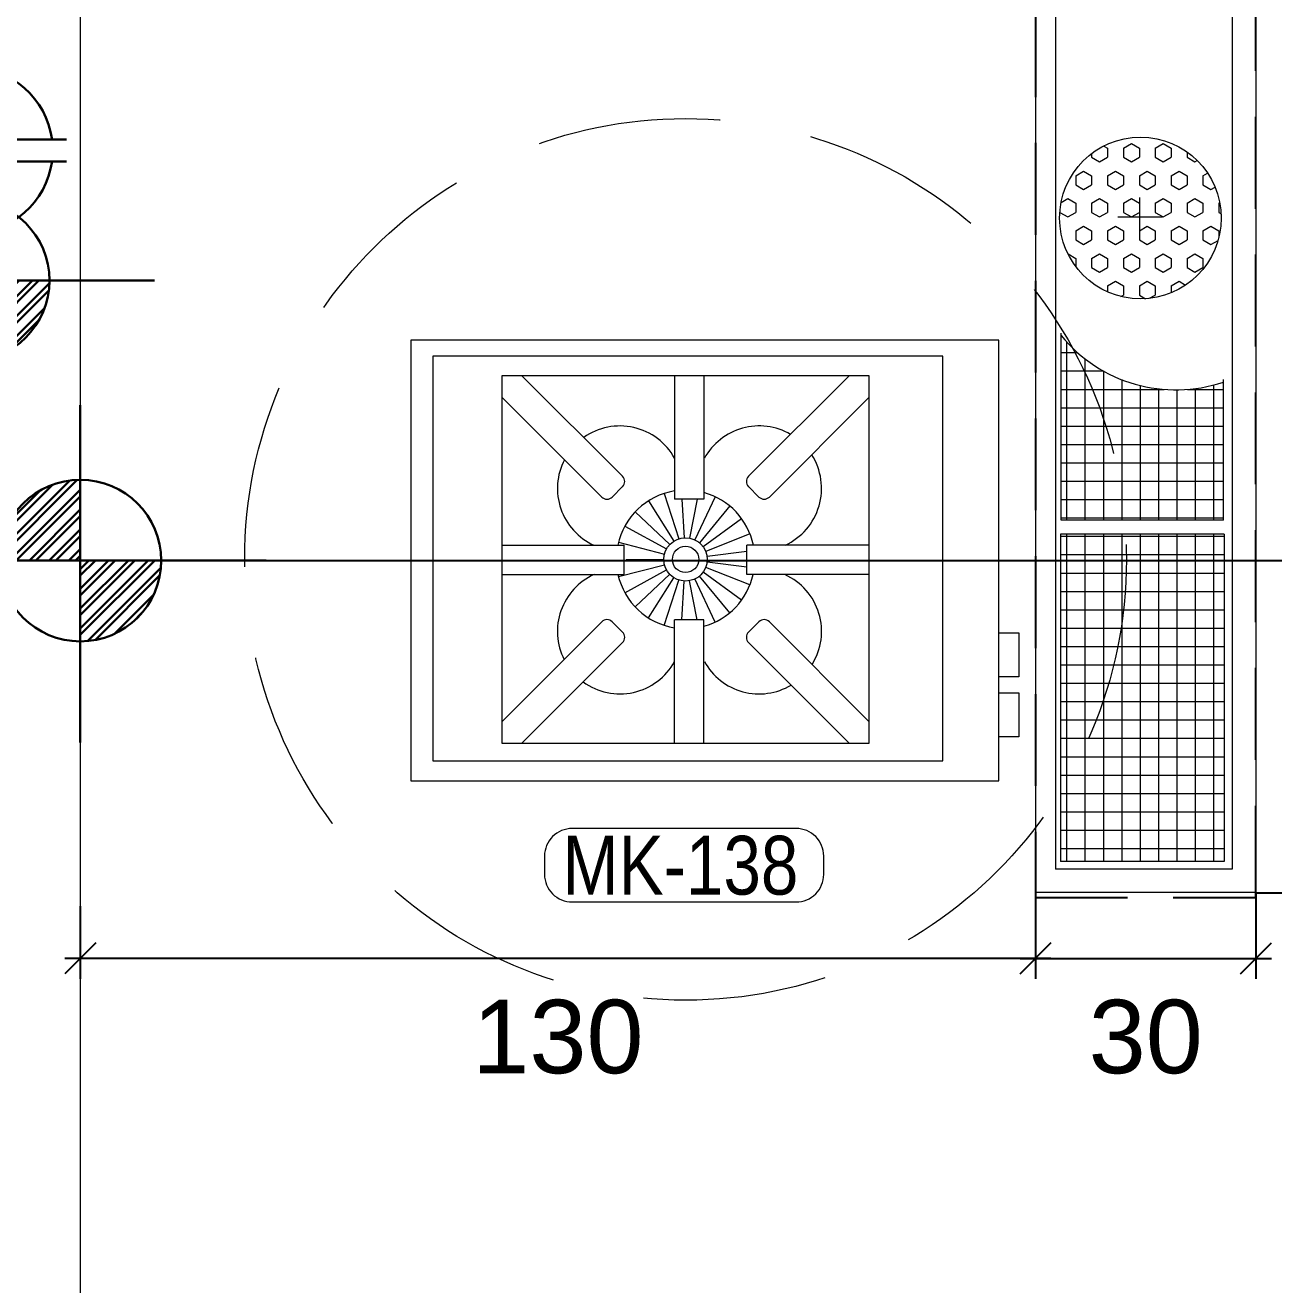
# Model space of a CAD drawing. Extents: x -5598 to 26293, y -3808 to 13850.
# Drawn here: x -602.5 to -432.6, y 2746.3 to 2917.7 of the extents above; entities that cross this region are included whole.
import ezdxf
from ezdxf.enums import TextEntityAlignment as Align

# ---------------------------------------------------------------- set-up
doc = ezdxf.new("R2010")
doc.units = 0
doc.header["$LTSCALE"] = 100
doc.header["$MEASUREMENT"] = 0
doc.linetypes.add('HIDDEN', pattern=[0.375, 0.25, -0.125])
for name, color, linetype, lineweight in [('AD', 5, 'Continuous', 9), ('AK', 7, 'Continuous', 15), ('AP', 6, 'Continuous', 15), ('Y-DUVAR GAZBETON', 161, 'Continuous', 20)]:
    doc.layers.add(name, color=color, linetype=linetype, lineweight=lineweight)
for name, color, linetype in [('IZ', 7, 'Continuous'), ('KOLON', 7, 'Continuous'), ('OLCU DIS', 7, 'Continuous')]:
    doc.layers.add(name, color=color, linetype=linetype)
for name, color, linetype, lineweight, true_color in [('MAKPA ELEKTRIK', 7, 'Continuous', 30, 0x93039a), ('MAKPA GAZ', 7, 'Continuous', 30, 0x046a38), ('MAKPA GIDER OLC', 7, 'Continuous', 30, 0xcf6a1e)]:
    doc.layers.add(name, color=color, linetype=linetype, lineweight=lineweight, true_color=true_color)
doc.layers.add('MAKPA YER IZGARASI', color=8, linetype='Continuous', lineweight=5, transparency=0.5)
doc.styles.add('MAKPA TESISAT', font='arial.ttf', dxfattribs={"height": 10})
doc.styles.add('olcu', font='romans.shx', dxfattribs={"width": 0.5})
doc.styles.add('POZ TEXT', font='ARIALN.TTF', dxfattribs={"height": 8})
doc.dimstyles.new('1-200', dxfattribs={"dimtxt": 40, "dimasz": 2, "dimexe": 0, "dimexo": 0, "dimgap": 10, "dimtad": 1, "dimdec": 4, "dimrnd": 0.1, "dimzin": 9, "dimdsep": 46, "dimtxsty": 'olcu', "dimblk1": 'SOL', "dimblk2": 'SAG', "dimsah": 1, "dimcen": 0, "dimse1": 1, "dimse2": 1, "dimclre": 13, "dimadec": 0, "dimazin": 0, "dimtfac": 1, "dimtdec": 4, "dimtix": 1, "dimtmove": 2, "dimatfit": 2, "dimldrblk": 'SOL', "dimfxl": 0, "dimtolj": 1, "dimarcsym": 0})
doc.dimstyles.new('MAKPA TESISAT DIM', dxfattribs={"dimscale": 0.7, "dimtxt": 12, "dimasz": 6, "dimexe": 4, "dimexo": 0, "dimgap": 8, "dimtad": 2, "dimtih": 1, "dimtoh": 1, "dimdec": 0, "dimrnd": 5, "dimzin": 0, "dimdsep": 46, "dimtxsty": 'MAKPA TESISAT', "dimblk1": 'OBLIQUE', "dimblk2": 'OBLIQUE', "dimsah": 1, "dimcen": 0, "dimdle": 3, "dimclrd": 256, "dimclre": 256, "dimclrt": 256, "dimadec": 0, "dimazin": 0, "dimtfac": 1, "dimtdec": 0, "dimtix": 1, "dimtofl": 0, "dimtmove": 2, "dimatfit": 3, "dimldrblk": 'OBLIQUE', "dimfxl": 0, "dimtvp": 7, "dimtolj": 1, "dimtzin": 0, "dimarcsym": 0})

# ---------------------------------------------------------------- blocks, each defined once
blk = doc.blocks.new('TASIYICI SISTEM (1.BODRUM KAT)')
at = {"layer": 'IZ', "color": 9, "linetype": 'HIDDEN', "ltscale": 0.5}
blk.add_lwpolyline([(-6345, -9521.02), (-6315, -9521.02), (-6315, -9155.82), (-6345, -9155.82)], close=True, dxfattribs=at)
blk = doc.blocks.new('SOL')
at = {"color": 0}
for p, q in [((0, 30), (0, -6.962)), ((7.582, 0), (-6.967, 0))]:
    blk.add_line(p, q, dxfattribs=at)
blk.add_circle((0, 0), 3, dxfattribs=at)
blk = doc.blocks.new('SAG')
at = {"color": 0}
for p, q in [((0, -30), (0, 6.962)), ((7.582, 0), (-6.967, 0))]:
    blk.add_line(p, q, dxfattribs=at)
blk.add_circle((0, 0), 3, dxfattribs=at)
blk = doc.blocks.new('*D332')
at = {"layer": 'OLCU DIS', "color": 0, "lineweight": -2, "transparency": 16777216}
blk.add_line((21268, -935), (-2968, -935), dxfattribs=at)
at = {"layer": 'OLCU DIS', "color": 0, "lineweight": -2, "transparency": 16777216, "xscale": 2, "yscale": 2, "zscale": 2, "rotation": 180}
blk.add_blockref('SAG', (-2970, -935), dxfattribs=at)
at = {"layer": 'OLCU DIS', "color": 0, "lineweight": -2, "transparency": 16777216, "xscale": 2, "yscale": 2, "zscale": 2}
blk.add_blockref('SOL', (21270, -935), dxfattribs=at)
at = {"layer": 'OLCU DIS', "color": 0, "transparency": 16777216, "insert": (9295.64, -905), "char_height": 40, "attachment_point": 5, "style": 'olcu'}
blk.add_mtext('\\A1;24240', dxfattribs=at)
blk = doc.blocks.new('Y-OCAGI')
at = {"layer": 'AD'}
for p, q in [((-62.37, -5.16), (-62.37, -55.16)), ((-12.37, -5.16), (-62.37, -5.16)), ((-59.63, -5.16), (-45.95, -18.84)), ((-39.87, -5.16), (-39.87, -21.95)), ((-35.87, -5.16), (-35.87, -21.95)), ((-15.11, -5.16), (-28.79, -18.84)), ((-12.37, -55.16), (-12.37, -5.16)), ((-62.37, -8.07), (-48.78, -21.67)), ((-12.37, -8.07), (-25.97, -21.67)), ((-47.36, -21.67), (-45.95, -20.25)), ((-27.38, -21.67), (-28.79, -20.25)), ((-41.39, -21.62), (-38.63, -27.49)), ((-39.87, -21.95), (-35.87, -21.95)), ((-38.94, -21.95), (-37.92, -27.26)), ((-36.85, -21.95), (-37.19, -27.21)), ((-34.46, -21.18), (-36.46, -27.35)), ((-32.32, -22.19), (-35.79, -27.66)), ((-43.38, -22.89), (-39.25, -27.88)), ((-30.49, -23.7), (-35.22, -28.14)), ((-45, -24.61), (-39.76, -28.42)), ((-29.1, -25.61), (-34.78, -28.73)), ((-46.14, -26.68), (-40.11, -29.07)), ((-62.37, -28.09), (-45.72, -28.09)), ((-45.72, -28.09), (-45.72, -32.09)), ((-45.72, -29.1), (-40.3, -29.79)), ((-28.23, -27.81), (-34.51, -29.42)), ((-12.37, -28.09), (-29.02, -28.09)), ((-29.02, -28.09), (-29.02, -32.09)), ((-45.72, -31.21), (-40.3, -30.53)), ((-29.3, -30.16), (-34.42, -30.16)), ((-62.37, -32.09), (-45.72, -32.09)), ((-46.14, -33.63), (-40.11, -31.24)), ((-45, -35.7), (-39.76, -31.89)), ((-43.38, -37.43), (-39.25, -32.43)), ((-30.49, -36.61), (-35.22, -32.18)), ((-29.1, -34.7), (-34.78, -31.58)), ((-28.23, -32.5), (-34.51, -30.89)), ((-12.37, -32.09), (-29.02, -32.09)), ((-41.39, -38.69), (-38.63, -32.83)), ((-38.94, -38.36), (-37.92, -33.05)), ((-36.85, -38.36), (-37.19, -33.1)), ((-34.46, -39.13), (-36.46, -32.96)), ((-32.32, -38.12), (-35.79, -32.65)), ((-62.37, -52.24), (-48.78, -38.64)), ((-47.36, -38.64), (-45.95, -40.06)), ((-39.87, -55.16), (-39.87, -38.36)), ((-39.87, -38.36), (-35.87, -38.36)), ((-35.87, -55.16), (-35.87, -38.36)), ((-27.38, -38.64), (-28.79, -40.06)), ((-12.37, -52.24), (-25.97, -38.64)), ((-59.63, -55.16), (-45.95, -41.47)), ((-15.11, -55.16), (-28.79, -41.47)), ((-62.37, -55.16), (-12.37, -55.16))]:
    blk.add_line(p, q, dxfattribs=at)
for points in [[(-80, -6), (-80, -12), (-82.72, -12), (-82.72, -6)], [(-80, -14.18), (-80, -20.18), (-82.72, -20.18), (-82.72, -14.18)]]:
    blk.add_lwpolyline(points, close=True, dxfattribs=at)
for radius in [2.95, 1.79]:
    blk.add_circle((-37.37, -30.16), radius, dxfattribs=at)
for centre, radius, start, end in [((-47.38, -20.35), 8.5, 28.8641, 120.8127), ((-28.43, -20.35), 8.5, 54.0068, 151.1359), ((-47.38, -20.35), 8.5, 148.0276, 245.543), ((-28.43, -20.35), 8.5, 294.457, 26.7019), ((-46.65, -19.55), 1, 315, 45), ((-28.09, -19.55), 1, 135, 225), ((-48.07, -20.96), 1, 225, 315), ((-37.37, -30.16), 9.43, 105.3653, 167.3678), ((-37.37, -30.16), 9.43, 12.6322, 80.8521), ((-26.67, -20.96), 1, 225, 315), ((-47.38, -39.82), 8.5, 114.6418, 212.6469), ((-37.37, -30.16), 9.43, 191.845, 254.6347), ((-37.37, -30.16), 9.43, 279.1479, 348.155), ((-28.43, -39.82), 8.5, 332.6065, 65.3582), ((-48.07, -39.35), 1, 45, 135), ((-26.67, -39.35), 1, 45, 135), ((-46.65, -40.76), 1, 315, 45), ((-28.09, -40.76), 1, 135, 225), ((-47.38, -39.82), 8.5, 239.867, 331.1359), ((-28.43, -39.82), 8.5, 208.8641, 305.3264)]:
    blk.add_arc(centre, radius, start, end, dxfattribs=at)
at = {"layer": 'AK'}
for points in [[(-80, 0), (-80, -60), (0, -60), (0, 0)], [(-72.37, -2.73), (-72.37, -57.81), (-2.97, -57.81), (-2.97, -2.73)]]:
    blk.add_lwpolyline(points, close=True, dxfattribs=at)
blk = doc.blocks.new('POZ_X')
at = {"layer": 'AP'}
blk.add_lwpolyline([(12.75, 10), (-17.75, 10, 0.414214), (-21.5, 6.25), (-21.5, 3.75, 0.414214), (-17.75, 0), (12.75, 0, 0.414214), (16.5, 3.75), (16.5, 6.25, 0.414214)], format="xyb", close=True, dxfattribs=at)
at = {"layer": 'AP', "style": 'POZ TEXT'}
blk.add_attdef('POZ_NO', text='', height=8, dxfattribs=at).set_placement((-3, 5), align=Align.MIDDLE_CENTER)
at = {"layer": 'AP', "style": 'POZ TEXT', "flags": 1}
blk.add_attdef('URUN_ADI', text='', height=7, dxfattribs=at).set_placement((-3, -4.34), align=Align.MIDDLE_CENTER)
blk = doc.blocks.new('300x1826')
at = {"layer": 'MAKPA YER IZGARASI', "linetype": 'Continuous', "ltscale": 2}
for p, q in [((-90.68, 15.75), (91.92, 15.75)), ((-90.68, 15.75), (-90.68, -14.25)), ((91.92, 15.75), (91.92, -14.25)), ((-87.4, 12.51), (88.72, 12.51)), ((-87.4, 12.51), (-87.4, -11.51)), ((88.72, 12.51), (88.72, -11.51)), ((-87.4, -11.51), (88.72, -11.51)), ((-90.68, -14.25), (91.92, -14.25))]:
    blk.add_line(p, q, dxfattribs=at)
at = {"layer": 'MAKPA YER IZGARASI', "color": 1, "linetype": 'Continuous', "ltscale": 2}
for p, q in [((-1.91, 10.7), (-1.99, 10.83)), ((-1.91, 10.7), (-0.66, 10.7)), ((-0.66, 10.7), (-0.48, 11.01)), ((1.21, 9.62), (1.84, 10.7)), ((1.84, 10.7), (2.77, 10.7)), ((3.71, 9.62), (3.15, 10.6)), ((41.22, 11.33), (22.1, 11.33)), ((23.42, 6.42), (23.42, 11.33)), ((25.92, -10.78), (25.92, 11.33)), ((28.42, -10.78), (28.42, 11.33)), ((30.92, -10.78), (30.92, 11.33)), ((33.42, -10.78), (33.42, 11.33)), ((35.92, -10.78), (35.92, 11.33)), ((38.42, -10.78), (38.42, 11.33)), ((40.92, -10.78), (40.92, 11.33)), ((41.22, 11.33), (41.22, -10.78)), ((43.12, 11.41), (87.69, 11.41)), ((43.12, 11.41), (43.12, -10.84)), ((43.42, -10.84), (43.42, 11.41)), ((45.92, -10.84), (45.92, 11.41)), ((48.42, -10.84), (48.42, 11.41)), ((50.92, -10.84), (50.92, 11.41)), ((53.42, -10.84), (53.42, 11.41)), ((55.92, -10.84), (55.92, 11.41)), ((58.42, -10.84), (58.42, 11.41)), ((60.92, -10.84), (60.92, 11.41)), ((63.42, -10.84), (63.42, 11.41)), ((65.92, -10.84), (65.92, 11.41)), ((68.42, -10.84), (68.42, 11.41)), ((70.92, -10.84), (70.92, 11.41)), ((73.42, -10.84), (73.42, 11.41)), ((75.92, -10.84), (75.92, 11.41)), ((78.42, -10.84), (78.42, 11.41)), ((80.92, -10.84), (80.92, 11.41)), ((83.42, -10.84), (83.42, 11.41)), ((85.92, -10.84), (85.92, 11.41)), ((87.69, 11.41), (87.69, -10.84)), ((-5.66, 8.54), (-6.02, 9.16)), ((-4.41, 8.54), (-3.79, 9.62)), ((-3.79, 9.62), (-4.12, 10.19)), ((1.84, 8.54), (1.21, 9.62)), ((3.09, 8.54), (3.71, 9.62)), ((22.82, 9.98), (41.22, 9.98)), ((43.12, 9.98), (87.69, 9.98)), ((-8.16, 6.37), (-7.54, 7.45)), ((-7.54, 7.45), (-7.72, 7.76)), ((-5.66, 8.54), (-4.41, 8.54)), ((-2.54, 7.45), (-1.91, 8.54)), ((-1.91, 6.37), (-2.54, 7.45)), ((-1.91, 8.54), (-0.66, 8.54)), ((-0.04, 7.45), (-0.66, 8.54)), ((-0.66, 6.37), (-0.04, 7.45)), ((1.84, 8.54), (3.09, 8.54)), ((4.96, 7.45), (5.59, 8.54)), ((5.59, 6.37), (4.96, 7.45)), ((5.59, 8.54), (6.84, 8.54)), ((7.46, 7.45), (6.84, 8.54)), ((6.84, 6.37), (7.46, 7.45)), ((23.31, 7.48), (41.22, 7.48)), ((43.12, 7.48), (87.69, 7.48)), ((-8.88, 6.37), (-8.16, 6.37)), ((-6.29, 5.29), (-5.66, 6.37)), ((-5.66, 4.21), (-6.29, 5.29)), ((-5.66, 6.37), (-4.41, 6.37)), ((-3.79, 5.29), (-4.41, 6.37)), ((-4.41, 4.21), (-3.79, 5.29)), ((-1.91, 6.37), (-0.66, 6.37)), ((1.21, 5.29), (1.84, 6.37)), ((1.84, 4.21), (1.21, 5.29)), ((1.84, 6.37), (3.09, 6.37)), ((3.71, 5.29), (3.09, 6.37)), ((3.09, 4.21), (3.71, 5.29)), ((5.59, 6.37), (6.84, 6.37)), ((8.71, 5.29), (9.23, 6.18)), ((9.34, 4.21), (8.71, 5.29)), ((-10.04, 3.12), (-9.41, 4.21)), ((-9.41, 4.21), (-8.16, 4.21)), ((-7.54, 3.12), (-8.16, 4.21)), ((-5.66, 4.21), (-4.41, 4.21)), ((-2.54, 3.12), (-1.91, 4.21)), ((-1.91, 4.21), (-0.66, 4.21)), ((-0.04, 3.12), (-0.66, 4.21)), ((1.84, 4.21), (3.09, 4.21)), ((4.96, 3.12), (5.59, 4.21)), ((5.59, 4.21), (6.84, 4.21)), ((7.46, 3.12), (6.84, 4.21)), ((9.34, 4.21), (10.28, 4.21)), ((23.48, 4.98), (41.22, 4.98)), ((43.12, 4.98), (87.69, 4.98)), ((-9.41, 2.04), (-10.04, 3.12)), ((-9.41, 2.04), (-8.16, 2.04)), ((-8.16, 2.04), (-7.54, 3.12)), ((-6.29, 0.96), (-5.66, 2.04)), ((-5.66, 2.04), (-4.41, 2.04)), ((-3.79, 0.96), (-4.41, 2.04)), ((-1.91, 2.04), (-2.54, 3.12)), ((-1.91, 2.04), (-0.66, 2.04)), ((-0.66, 2.04), (-0.04, 3.12)), ((0, 3.03), (0, -3.03)), ((1.21, 0.96), (1.84, 2.04)), ((1.84, 2.04), (3.09, 2.04)), ((3.71, 0.96), (3.09, 2.04)), ((5.59, 2.04), (4.96, 3.12)), ((5.59, 2.04), (6.84, 2.04)), ((6.84, 2.04), (7.46, 3.12)), ((8.71, 0.96), (9.34, 2.04)), ((9.34, 2.04), (10.59, 2.04)), ((11.03, 1.27), (10.59, 2.04)), ((23.34, 2.48), (41.22, 2.48)), ((23.42, -10.78), (23.42, 3.28)), ((43.12, 2.48), (87.69, 2.48)), ((-5.66, -0.12), (-6.29, 0.96)), ((-4.41, -0.12), (-3.79, 0.96)), ((1.84, -0.12), (1.21, 0.96)), ((3.09, -0.12), (3.71, 0.96)), ((9.34, -0.12), (8.71, 0.96)), ((10.59, -0.12), (11.08, 0.73)), ((-10.04, -1.21), (-9.41, -0.12)), ((-9.41, -2.29), (-10.04, -1.21)), ((-9.41, -0.12), (-8.16, -0.12)), ((-7.54, -1.21), (-8.16, -0.12)), ((-8.16, -2.29), (-7.54, -1.21)), ((-5.66, -0.12), (-4.41, -0.12)), ((2.6, -0.06), (-2.69, -0.06)), ((-2.54, -1.21), (-1.91, -0.12)), ((-1.91, -2.29), (-2.54, -1.21)), ((-1.91, -0.12), (-0.66, -0.12)), ((-0.04, -1.21), (-0.66, -0.12)), ((-0.66, -2.29), (-0.04, -1.21)), ((1.84, -0.12), (3.09, -0.12)), ((4.96, -1.21), (5.59, -0.12)), ((5.59, -2.29), (4.96, -1.21)), ((5.59, -0.12), (6.84, -0.12)), ((7.46, -1.21), (6.84, -0.12)), ((6.84, -2.29), (7.46, -1.21)), ((9.34, -0.12), (10.59, -0.12)), ((22.89, -0.02), (41.22, -0.02)), ((43.12, -0.02), (87.69, -0.02)), ((-9.41, -2.29), (-8.16, -2.29)), ((-6.29, -3.37), (-5.66, -2.29)), ((-5.66, -4.45), (-6.29, -3.37)), ((-5.66, -2.29), (-4.41, -2.29)), ((-3.79, -3.37), (-4.41, -2.29)), ((-4.41, -4.45), (-3.79, -3.37)), ((-1.91, -2.29), (-0.66, -2.29)), ((1.21, -3.37), (1.84, -2.29)), ((1.84, -4.45), (1.21, -3.37)), ((1.84, -2.29), (3.09, -2.29)), ((3.71, -3.37), (3.09, -2.29)), ((3.09, -4.45), (3.71, -3.37)), ((5.59, -2.29), (6.84, -2.29)), ((8.71, -3.37), (9.34, -2.29)), ((9.34, -4.45), (8.71, -3.37)), ((9.34, -2.29), (10.59, -2.29)), ((10.78, -2.62), (10.59, -2.29)), ((22.09, -2.52), (41.22, -2.52)), ((43.12, -2.52), (87.69, -2.52)), ((-9.7, -4.96), (-9.41, -4.45)), ((-9.41, -4.45), (-8.16, -4.45)), ((-7.54, -5.54), (-8.16, -4.45)), ((-5.66, -4.45), (-4.41, -4.45)), ((-2.54, -5.54), (-1.91, -4.45)), ((-1.91, -4.45), (-0.66, -4.45)), ((-0.04, -5.54), (-0.66, -4.45)), ((1.84, -4.45), (3.09, -4.45)), ((4.96, -5.54), (5.59, -4.45)), ((5.59, -4.45), (6.84, -4.45)), ((7.46, -5.54), (6.84, -4.45)), ((9.34, -4.45), (10.15, -4.45)), ((20.91, -5.02), (41.22, -5.02)), ((20.92, -10.78), (20.92, -5)), ((43.12, -5.02), (87.69, -5.02)), ((-8.66, -6.62), (-8.16, -6.62)), ((-8.16, -6.62), (-7.54, -5.54)), ((-6.29, -7.7), (-5.66, -6.62)), ((-5.66, -6.62), (-4.41, -6.62)), ((-3.79, -7.7), (-4.41, -6.62)), ((-1.91, -6.62), (-2.54, -5.54)), ((-1.91, -6.62), (-0.66, -6.62)), ((-0.66, -6.62), (-0.04, -5.54)), ((1.21, -7.7), (1.84, -6.62)), ((1.84, -6.62), (3.09, -6.62)), ((3.71, -7.7), (3.09, -6.62)), ((5.59, -6.62), (4.96, -5.54)), ((5.59, -6.62), (6.84, -6.62)), ((6.84, -6.62), (7.46, -5.54)), ((-5.66, -8.78), (-6.29, -7.7)), ((-4.41, -8.78), (-3.79, -7.7)), ((1.84, -8.78), (1.21, -7.7)), ((3.09, -8.78), (3.71, -7.7)), ((18.42, -10.78), (18.42, -8.53)), ((19.25, -7.52), (41.22, -7.52)), ((43.12, -7.52), (87.69, -7.52)), ((-5.66, -8.78), (-4.41, -8.78)), ((-2.54, -9.87), (-1.91, -8.78)), ((-2.02, -10.76), (-2.54, -9.87)), ((-1.91, -8.78), (-0.66, -8.78)), ((-0.04, -9.87), (-0.66, -8.78)), ((-0.66, -10.94), (-0.04, -9.87)), ((1.84, -8.78), (3.09, -8.78)), ((4.99, -9.83), (5.59, -8.78)), ((5.59, -8.78), (6.68, -8.78)), ((16.96, -10.02), (41.22, -10.02)), ((43.12, -10.02), (87.69, -10.02)), ((41.22, -10.78), (15.77, -10.78)), ((43.12, -10.84), (87.69, -10.84))]:
    blk.add_line(p, q, dxfattribs=at)
blk.add_circle((0.1, 0.03), 11, dxfattribs=at)
blk.add_arc((3.28, 4.85), 20.21, 309.3586, 18.7095, dxfattribs=at)
blk = doc.blocks.new('ELK.KABLO')
at = {"layer": 'MAKPA ELEKTRIK'}
for p, q in [((-13.125, 1.5), (13.125, 1.5)), ((-13.125, -1.5), (13.125, -1.5))]:
    blk.add_line(p, q, dxfattribs=at)
for start, end in [(7.66226, 172.33774), (187.66226, 352.33774)]:
    blk.add_arc((0, 0), 11.25, start, end, dxfattribs=at)
blk = doc.blocks.new('GAS GIRISI')
at = {"layer": 'MAKPA GAZ'}
h = blk.add_hatch(dxfattribs=at)
h.set_pattern_fill('ANSI32', color=256, scale=0.2)
h.set_pattern_definition([(45, (-26777.513, -4617.6797), (-1.34703842, 1.34703842), []), (45, (-26776.615, -4617.6797), (-1.34703842, 1.34703842), [])])
h.paths.add_polyline_path([(0, 11), (0, 0), (-11, 0, -0.414214)])
h.paths.add_polyline_path([(0, 0), (11, 0, -0.414214), (0, -11)])
for p, q in [((0, -24.75), (0, 21.14)), ((-25.57, 0), (25.29, 0))]:
    blk.add_line(p, q, dxfattribs=at)
blk.add_circle((0, 0), 11, dxfattribs=at)
blk = doc.blocks.new('_OBLIQUE')
at = {"color": 0, "linetype": 'ByBlock', "lineweight": -2}
blk.add_line((-0.5, -0.5), (0.5, 0.5), dxfattribs=at)
blk = doc.blocks.new('*D890')
at = {"layer": 'MAKPA GIDER OLC', "lineweight": -2, "transparency": 16777216}
for p, q in [((-465, 2799.64), (-465, 2787.9)), ((-435, 2799.64), (-435, 2787.9)), ((-467.1, 2790.7), (-432.9, 2790.7))]:
    blk.add_line(p, q, dxfattribs=at)
at = {"layer": 'MAKPA GIDER OLC', "lineweight": -2, "transparency": 16777216, "xscale": 4.199999999999998, "yscale": 4.199999999999998, "zscale": 4.199999999999998, "rotation": 180}
blk.add_blockref('_OBLIQUE', (-465, 2790.7), dxfattribs=at)
at = {"layer": 'MAKPA GIDER OLC', "lineweight": -2, "transparency": 16777216, "xscale": 4.199999999999998, "yscale": 4.199999999999998, "zscale": 4.199999999999998}
blk.add_blockref('_OBLIQUE', (-435, 2790.7), dxfattribs=at)
at = {"layer": 'MAKPA GIDER OLC', "transparency": 16777216, "insert": (-450, 2779.99), "char_height": 10, "attachment_point": 5, "style": 'MAKPA TESISAT'}
blk.add_mtext('\\A1;30', dxfattribs=at)
blk = doc.blocks.new('*D891')
at = {"layer": 'MAKPA GIDER OLC', "lineweight": -2, "transparency": 16777216}
for p, q in [((-425.09, 2797.54), (-425.09, 2984.34)), ((-435, 2982.24), (-422.29, 2982.24)), ((-435, 2799.64), (-422.29, 2799.64))]:
    blk.add_line(p, q, dxfattribs=at)
at = {"layer": 'MAKPA GIDER OLC', "lineweight": -2, "transparency": 16777216, "xscale": 4.199999999999998, "yscale": 4.199999999999998, "zscale": 4.199999999999998}
for p, rotation in [((-425.09, 2982.24), 90), ((-425.09, 2799.64), 270)]:
    blk.add_blockref('_OBLIQUE', p, dxfattribs=dict(at, rotation=rotation))
at = {"layer": 'MAKPA GIDER OLC', "transparency": 16777216, "insert": (-408.87, 2890.94), "char_height": 10, "attachment_point": 5, "style": 'MAKPA TESISAT'}
blk.add_mtext('\\A1;185', dxfattribs=at)
blk = doc.blocks.new('*D894')
at = {"layer": 'MAKPA GIDER OLC', "lineweight": -2, "transparency": 16777216}
for p, q in [((-465, 2799.64), (-465, 2787.9)), ((-595, 2797.79), (-595, 2787.9)), ((-462.9, 2790.7), (-597.1, 2790.7))]:
    blk.add_line(p, q, dxfattribs=at)
at = {"layer": 'MAKPA GIDER OLC', "lineweight": -2, "transparency": 16777216, "xscale": 4.199999999999998, "yscale": 4.199999999999998, "zscale": 4.199999999999998, "rotation": 180}
blk.add_blockref('_OBLIQUE', (-595, 2790.7), dxfattribs=at)
at = {"layer": 'MAKPA GIDER OLC', "lineweight": -2, "transparency": 16777216, "xscale": 4.199999999999998, "yscale": 4.199999999999998, "zscale": 4.199999999999998}
blk.add_blockref('_OBLIQUE', (-465, 2790.7), dxfattribs=at)
at = {"layer": 'MAKPA GIDER OLC', "transparency": 16777216, "insert": (-530, 2779.99), "char_height": 10, "attachment_point": 5, "style": 'MAKPA TESISAT'}
blk.add_mtext('\\A1;130', dxfattribs=at)
blk = doc.blocks.new('*D921')
at = {"layer": 'MAKPA GAZ', "lineweight": -2, "transparency": 16777216}
for p, q in [((-395.76, 2661.41), (-395.76, 2846.94)), ((-590.14, 2844.84), (-392.96, 2844.84)), ((-595.14, 2663.51), (-392.96, 2663.51))]:
    blk.add_line(p, q, dxfattribs=at)
at = {"layer": 'MAKPA GAZ', "lineweight": -2, "transparency": 16777216, "xscale": 4.199999999999998, "yscale": 4.199999999999998, "zscale": 4.199999999999998}
for p, rotation in [((-395.76, 2844.84), 90), ((-395.76, 2663.51), 270)]:
    blk.add_blockref('_OBLIQUE', p, dxfattribs=dict(at, rotation=rotation))
at = {"layer": 'MAKPA GAZ', "transparency": 16777216, "insert": (-379.6, 2754.18), "char_height": 10, "attachment_point": 5, "style": 'MAKPA TESISAT'}
blk.add_mtext('\\A1;180', dxfattribs=at)
blk = doc.blocks.new('*D922')
at = {"layer": 'MAKPA GAZ', "lineweight": -2, "transparency": 16777216}
for p, q in [((-395.76, 2842.74), (-395.76, 2986.94)), ((-590.14, 2984.84), (-392.96, 2984.84)), ((-590.14, 2844.84), (-392.96, 2844.84))]:
    blk.add_line(p, q, dxfattribs=at)
at = {"layer": 'MAKPA GAZ', "lineweight": -2, "transparency": 16777216, "xscale": 4.199999999999998, "yscale": 4.199999999999998, "zscale": 4.199999999999998}
for p, rotation in [((-395.76, 2984.84), 90), ((-395.76, 2844.84), 270)]:
    blk.add_blockref('_OBLIQUE', p, dxfattribs=dict(at, rotation=rotation))
at = {"layer": 'MAKPA GAZ', "transparency": 16777216, "insert": (-379.6, 2914.84), "char_height": 10, "attachment_point": 5, "style": 'MAKPA TESISAT'}
blk.add_mtext('\\A1;140', dxfattribs=at)

msp = doc.modelspace()

# ---------------------------------------------------------------- linework, layer by layer
at = {"layer": 'AD', "linetype": 'HIDDEN'}
msp.add_lwpolyline([(-415, 3200), (-595, 3200), (-595, 2630), (-415, 2630)], close=True, dxfattribs=at)
msp.add_circle((-512.62936, 2845), 60, dxfattribs=at)
at = {"layer": 'Y-DUVAR GAZBETON'}
msp.add_line((-595, 3219), (-595, 2630), dxfattribs=at)

# ---------------------------------------------------------------- block references
at = {"layer": 'AK', "rotation": 180}
msp.add_blockref('Y-OCAGI', (-550, 2814.84417), dxfattribs=at)
at = {"layer": 'AP', "ltscale": 6}
msp.add_blockref('POZ_X', (-510.32268, 2798.37724), dxfattribs=at).add_auto_attribs({'POZ_NO': 'MK-138'})
at = {"layer": 'KOLON'}
msp.add_blockref('TASIYICI SISTEM (1.BODRUM KAT)', (5880, 12320), dxfattribs=at)
at = {"layer": 'MAKPA ELEKTRIK'}
msp.add_blockref('ELK.KABLO', (-610, 2900.66793), dxfattribs=at)
at = {"layer": 'MAKPA GAZ'}
for p in [(-610.2, 2882.96793), (-595, 2844.84417)]:
    msp.add_blockref('GAS GIRISI', p, dxfattribs=at)
at = {"layer": 'MAKPA YER IZGARASI', "rotation": 270}
msp.add_blockref('300x1826', (-450.75133, 2891.56728), dxfattribs=at)

# ---------------------------------------------------------------- dimensions: what is measured, and where the dimension line sits
at = {"layer": 'MAKPA GAZ'}
for base, p1, p2, picture, middle in [((-395.75584, 2984.84417), (-590.13896, 2844.84417), (-590.13896, 2984.84417), '*D922', (-379.5965, 2914.84417)), ((-395.75584, 2844.84417), (-595.13896, 2663.51051), (-590.13896, 2844.84417), '*D921', (-379.5965, 2754.17734))]:
    dim = msp.add_linear_dim(base=base, p1=p1, p2=p2, angle=90, dimstyle='MAKPA TESISAT DIM', override={"dimfxl": 0}, dxfattribs=at)
    dim.commit()
    dim.dimension.update_dxf_attribs({"geometry": picture, "text_midpoint": middle})
at = {"layer": 'MAKPA GIDER OLC'}
dim = msp.add_linear_dim(base=(-425.08628, 2982.24417), p1=(-435, 2799.64417), p2=(-435, 2982.24417), angle=90, dimstyle='MAKPA TESISAT DIM', override={"dimfxl": 0}, dxfattribs=at)
dim.commit()
dim.dimension.update_dxf_attribs({"geometry": '*D891', "text_midpoint": (-408.87237, 2890.94417)})
for base, p2, picture, middle in [((-595, 2790.6974), (-595, 2797.79197), '*D894', (-530, 2779.98826)), ((-435, 2790.6974), (-435, 2799.64417), '*D890', (-450, 2779.98826))]:
    dim = msp.add_linear_dim(base=base, p1=(-465, 2799.64417), p2=p2, dimstyle='MAKPA TESISAT DIM', override={"dimfxl": 0}, dxfattribs=at)
    dim.commit()
    dim.dimension.update_dxf_attribs({"geometry": picture, "text_midpoint": middle})
at = {"layer": 'OLCU DIS', "color": 7}
dim = msp.add_linear_dim(base=(-2970, -935), p1=(21270, -635), p2=(-2970, 7535), dimstyle='1-200', dxfattribs=at)
dim.commit()
dim.dimension.update_dxf_attribs({"geometry": '*D332', "text_midpoint": (9295.63768, -905), "dimtype": 160})

doc.saveas('drawing.dxf')
